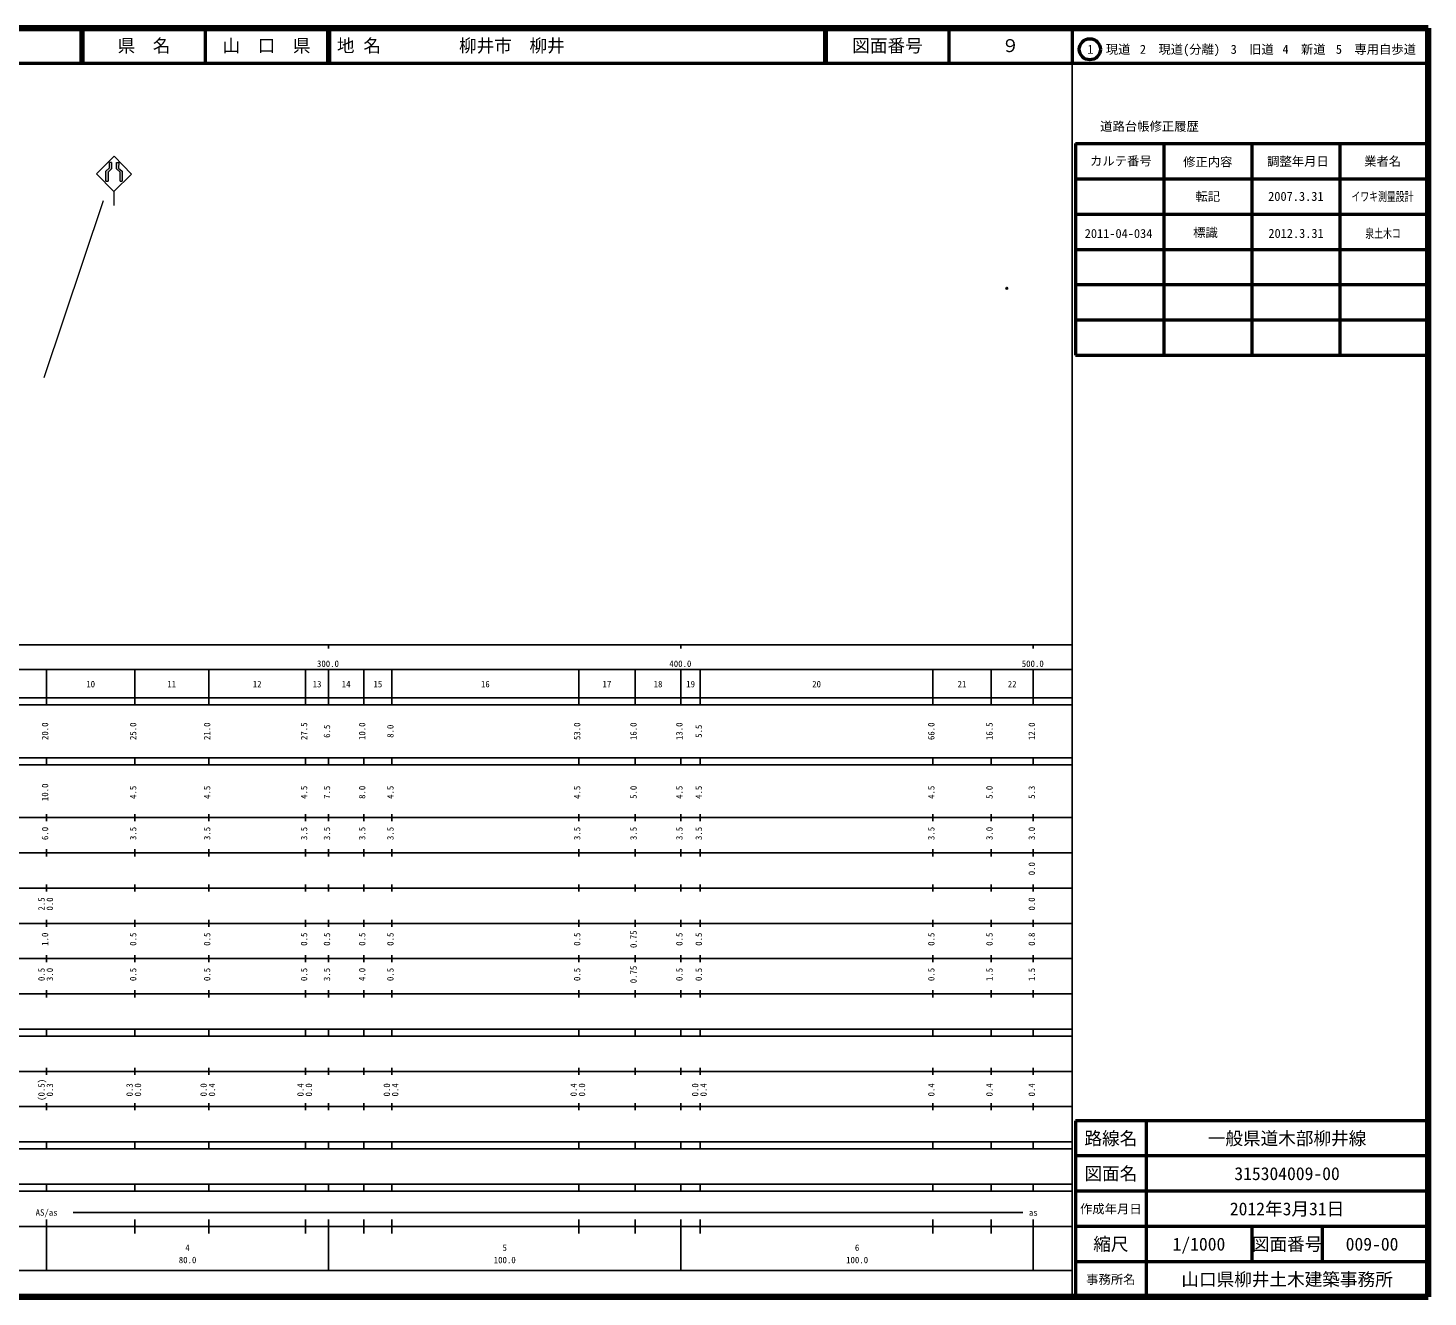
# Model space of a CAD drawing. Units: millimetres on the paper, with parts at other scales. Extents: x 40 to 680, y 20 to 380.
# Drawn here: x 282.7 to 680, y 20 to 380 of the extents above; entities that cross this region are included whole.
import ezdxf
from ezdxf.enums import TextEntityAlignment as Align

# ---------------------------------------------------------------- set-up
doc = ezdxf.new("R2010")
doc.units = ezdxf.units.MM
doc.header["$PDMODE"] = 32
doc.header["$PDSIZE"] = 0.5
doc.layers.add('M-OTRS', color=6, linetype='Continuous')
doc.layers.add('M-TTL-TXT', color=7, linetype='Continuous')
for name, color, linetype, lineweight in [('M-STR-HTXT', 7, 'Continuous', 13), ('M-TTL', 2, 'Continuous', 140), ('M-TTL-BAND', 7, 'Continuous', 25), ('M-TTL-FRAM', 2, 'Continuous', 50), ('M-TTL-LINE', 7, 'Continuous', 50)]:
    doc.layers.add(name, color=color, linetype=linetype, lineweight=lineweight)
doc.styles.add('ＭＳ ゴシック', font='')
doc.styles.get('ＭＳ ゴシック').set_extended_font_data('MS Gothic')

msp = doc.modelspace()

# ---------------------------------------------------------------- hatches: boundary and pattern name
at = {"layer": 'M-STR-HTXT'}
for points in [[(305.425, 336.523), (305.437, 339.132), (306.442, 340.026), (306.45, 341.823), (305.85, 341.826), (305.843, 340.296), (304.839, 339.402), (304.825, 336.526)], [(309.425, 336.504), (309.439, 339.38), (308.443, 340.284), (308.45, 341.814), (307.85, 341.817), (307.842, 340.019), (308.837, 339.116), (308.825, 336.507)]]:
    msp.add_hatch(color=256, dxfattribs=at).paths.add_polyline_path(points)

# ---------------------------------------------------------------- linework, layer by layer
at = {"layer": 'M-OTRS'}
msp.add_point((560.492, 306.159), dxfattribs=at)
at = {"layer": 'M-STR-HTXT'}
for p, q in [((307.158, 343.606), (302.135, 338.63)), ((305.843, 340.296), (305.85, 341.826)), ((306.45, 341.823), (305.85, 341.826)), ((306.45, 341.823), (306.442, 340.026)), ((312.135, 338.583), (307.158, 343.606)), ((307.842, 340.019), (307.85, 341.817)), ((307.85, 341.817), (308.45, 341.814)), ((308.45, 341.814), (308.443, 340.284)), ((302.135, 338.63), (307.111, 333.606)), ((304.825, 336.526), (304.839, 339.402)), ((304.839, 339.402), (305.843, 340.296)), ((305.437, 339.132), (305.425, 336.523)), ((306.442, 340.026), (305.437, 339.132)), ((307.111, 333.606), (312.135, 338.583)), ((308.837, 339.116), (307.842, 340.019)), ((308.443, 340.284), (309.439, 339.38)), ((308.825, 336.507), (308.837, 339.116)), ((309.439, 339.38), (309.425, 336.504)), ((304.825, 336.526), (305.425, 336.523)), ((308.825, 336.507), (309.425, 336.504)), ((304.062, 330.965), (287.194, 280.72)), ((307.111, 333.606), (307.093, 329.643))]:
    msp.add_line(p, q, dxfattribs=at)
at = {"layer": 'M-TTL'}
for p, q in [((680, 380), (40, 380)), ((680, 20), (680, 380)), ((40, 20), (680, 20))]:
    msp.add_line(p, q, dxfattribs=at)
at = {"layer": 'M-TTL-BAND'}
for p, q in [((579, 20), (579, 370)), ((40, 205), (579, 205)), ((368, 205), (368, 204)), ((468, 205), (468, 204)), ((568, 205), (568, 204)), ((68, 198), (579, 198)), ((288, 188), (288, 198)), ((313, 188), (313, 198)), ((334, 188), (334, 198)), ((361.5, 188), (361.5, 198)), ((368, 188), (368, 198)), ((378, 188), (378, 198)), ((386, 188), (386, 198)), ((439, 188), (439, 198)), ((455, 188), (455, 198)), ((468, 188), (468, 198)), ((473.5, 188), (473.5, 198)), ((539.5, 188), (539.5, 198)), ((556, 188), (556, 198)), ((568, 188), (568, 198)), ((40, 190), (579, 190)), ((40, 188), (579, 188)), ((40, 173), (579, 173)), ((40, 171), (579, 171)), ((288, 171), (288, 173)), ((313, 171), (313, 173)), ((334, 171), (334, 173)), ((361.5, 171), (361.5, 173)), ((368, 171), (368, 173)), ((378, 171), (378, 173)), ((386, 171), (386, 173)), ((439, 171), (439, 173)), ((455, 171), (455, 173)), ((468, 171), (468, 173)), ((473.5, 171), (473.5, 173)), ((539.5, 171), (539.5, 173)), ((556, 171), (556, 173)), ((568, 171), (568, 173)), ((40, 156), (579, 156)), ((288, 155), (288, 157)), ((313, 155), (313, 157)), ((334, 155), (334, 157)), ((361.5, 155), (361.5, 157)), ((368, 155), (368, 157)), ((378, 155), (378, 157)), ((386, 155), (386, 157)), ((439, 155), (439, 157)), ((455, 155), (455, 157)), ((468, 155), (468, 157)), ((473.5, 155), (473.5, 157)), ((539.5, 155), (539.5, 157)), ((556, 155), (556, 157)), ((568, 155), (568, 157)), ((288, 145), (288, 147)), ((313, 145), (313, 147)), ((334, 145), (334, 147)), ((361.5, 145), (361.5, 147)), ((368, 145), (368, 147)), ((378, 145), (378, 147)), ((386, 145), (386, 147)), ((439, 145), (439, 147)), ((455, 145), (455, 147)), ((468, 145), (468, 147)), ((473.5, 145), (473.5, 147)), ((539.5, 145), (539.5, 147)), ((556, 145), (556, 147)), ((568, 145), (568, 147)), ((46, 146), (579, 146)), ((52, 136), (579, 136)), ((288, 135), (288, 137)), ((313, 135), (313, 137)), ((334, 135), (334, 137)), ((361.5, 135), (361.5, 137)), ((368, 135), (368, 137)), ((378, 135), (378, 137)), ((386, 135), (386, 137)), ((439, 135), (439, 137)), ((455, 135), (455, 137)), ((468, 135), (468, 137)), ((473.5, 135), (473.5, 137)), ((539.5, 135), (539.5, 137)), ((556, 135), (556, 137)), ((568, 135), (568, 137)), ((46, 126), (579, 126)), ((288, 125), (288, 127)), ((313, 125), (313, 127)), ((334, 125), (334, 127)), ((361.5, 125), (361.5, 127)), ((368, 125), (368, 127)), ((378, 125), (378, 127)), ((386, 125), (386, 127)), ((439, 125), (439, 127)), ((455, 125), (455, 127)), ((468, 125), (468, 127)), ((473.5, 125), (473.5, 127)), ((539.5, 125), (539.5, 127)), ((556, 125), (556, 127)), ((568, 125), (568, 127)), ((52, 116), (579, 116)), ((288, 115), (288, 117)), ((313, 115), (313, 117)), ((334, 115), (334, 117)), ((361.5, 115), (361.5, 117)), ((368, 115), (368, 117)), ((378, 115), (378, 117)), ((386, 115), (386, 117)), ((439, 115), (439, 117)), ((455, 115), (455, 117)), ((468, 115), (468, 117)), ((473.5, 115), (473.5, 117)), ((539.5, 115), (539.5, 117)), ((556, 115), (556, 117)), ((568, 115), (568, 117)), ((46, 106), (579, 106)), ((288, 105), (288, 107)), ((313, 105), (313, 107)), ((334, 105), (334, 107)), ((361.5, 105), (361.5, 107)), ((368, 105), (368, 107)), ((378, 105), (378, 107)), ((386, 105), (386, 107)), ((439, 105), (439, 107)), ((455, 105), (455, 107)), ((468, 105), (468, 107)), ((473.5, 105), (473.5, 107)), ((539.5, 105), (539.5, 107)), ((556, 105), (556, 107)), ((568, 105), (568, 107)), ((40, 96), (579, 96)), ((288, 94), (288, 96)), ((313, 94), (313, 96)), ((334, 94), (334, 96)), ((361.5, 94), (361.5, 96)), ((368, 94), (368, 96)), ((378, 94), (378, 96)), ((386, 94), (386, 96)), ((439, 94), (439, 96)), ((455, 94), (455, 96)), ((468, 94), (468, 96)), ((473.5, 94), (473.5, 96)), ((539.5, 94), (539.5, 96)), ((556, 94), (556, 96)), ((568, 94), (568, 96)), ((40, 94), (579, 94)), ((49, 84), (579, 84)), ((288, 83), (288, 85)), ((313, 83), (313, 85)), ((334, 83), (334, 85)), ((361.5, 83), (361.5, 85)), ((368, 83), (368, 85)), ((378, 83), (378, 85)), ((386, 83), (386, 85)), ((439, 83), (439, 85)), ((455, 83), (455, 85)), ((468, 83), (468, 85)), ((473.5, 83), (473.5, 85)), ((539.5, 83), (539.5, 85)), ((556, 83), (556, 85)), ((568, 83), (568, 85)), ((40, 74), (579, 74)), ((288, 73), (288, 75)), ((313, 73), (313, 75)), ((334, 73), (334, 75)), ((361.5, 73), (361.5, 75)), ((368, 73), (368, 75)), ((378, 73), (378, 75)), ((386, 73), (386, 75)), ((439, 73), (439, 75)), ((455, 73), (455, 75)), ((468, 73), (468, 75)), ((473.5, 73), (473.5, 75)), ((539.5, 73), (539.5, 75)), ((556, 73), (556, 75)), ((568, 73), (568, 75)), ((40, 64), (579, 64)), ((288, 62), (288, 64)), ((313, 62), (313, 64)), ((334, 62), (334, 64)), ((361.5, 62), (361.5, 64)), ((368, 62), (368, 64)), ((378, 62), (378, 64)), ((386, 62), (386, 64)), ((439, 62), (439, 64)), ((455, 62), (455, 64)), ((468, 62), (468, 64)), ((473.5, 62), (473.5, 64)), ((539.5, 62), (539.5, 64)), ((556, 62), (556, 64)), ((568, 62), (568, 64)), ((40, 62), (579, 62)), ((40, 52), (579, 52)), ((288, 50), (288, 52)), ((313, 50), (313, 52)), ((334, 50), (334, 52)), ((361.5, 50), (361.5, 52)), ((368, 50), (368, 52)), ((378, 50), (378, 52)), ((386, 50), (386, 52)), ((439, 50), (439, 52)), ((455, 50), (455, 52)), ((468, 50), (468, 52)), ((473.5, 50), (473.5, 52)), ((539.5, 50), (539.5, 52)), ((556, 50), (556, 52)), ((568, 50), (568, 52)), ((40, 50), (579, 50)), ((295.5, 44), (565, 44)), ((40, 40), (579, 40)), ((288, 27.5), (288, 42)), ((313, 38), (313, 42)), ((334, 38), (334, 42)), ((361.5, 38), (361.5, 42)), ((368, 27.5), (368, 42)), ((378, 38), (378, 42)), ((386, 38), (386, 42)), ((439, 38), (439, 42)), ((455, 38), (455, 42)), ((468, 27.5), (468, 42)), ((473.5, 38), (473.5, 42)), ((539.5, 38), (539.5, 42)), ((556, 38), (556, 42)), ((568, 27.5), (568, 42)), ((68, 27.5), (579, 27.5))]:
    msp.add_line(p, q, dxfattribs=at)
at = {"layer": 'M-TTL-FRAM'}
for p, q in [((580, 347.197), (580, 287.197)), ((580, 347.197), (680, 347.197)), ((580, 287.197), (680, 287.197)), ((680, 70), (580, 70)), ((580, 70), (580, 20))]:
    msp.add_line(p, q, dxfattribs=at)
at = {"layer": 'M-TTL-LINE'}
for p, q in [((297.75, 380), (297.75, 370)), ((298.25, 380), (298.25, 370)), ((333, 380), (333, 370)), ((367.75, 380), (367.75, 370)), ((368.25, 380), (368.25, 370)), ((508.747, 380), (508.747, 370)), ((509.247, 380), (509.247, 370)), ((543.997, 380), (543.997, 370)), ((579, 380), (579, 370)), ((40, 370), (680, 370)), ((605, 347.197), (605, 287.197)), ((630, 347.197), (630, 287.197)), ((655, 347.197), (655, 287.197)), ((580, 337.197), (680, 337.197)), ((580, 327.197), (680, 327.197)), ((580, 317.197), (680, 317.197)), ((580, 307.197), (680, 307.197)), ((580, 297.197), (680, 297.197)), ((600, 70), (600, 20)), ((680, 60), (580, 60)), ((680, 50), (580, 50)), ((680, 40), (580, 40)), ((630, 40), (630, 30)), ((650, 40), (650, 30)), ((680, 30), (580, 30))]:
    msp.add_line(p, q, dxfattribs=at)
msp.add_circle((584.031, 373.958), 3, dxfattribs=at)

# ---------------------------------------------------------------- texts
at = {"layer": 'M-TTL-BAND', "style": 'ＭＳ ゴシック'}
for s, p in [('300.0', (367.844, 198.195)), ('400.0', (467.844, 198.195)), ('500.0', (567.844, 198.195)), ('10', (300.5, 192.405)), ('11', (323.5, 192.405)), ('12', (347.75, 192.405)), ('13', (364.75, 192.405)), ('14', (373, 192.405)), ('15', (382, 192.405)), ('16', (412.5, 192.405)), ('17', (447, 192.405)), ('18', (461.5, 192.405)), ('19', (470.75, 192.405)), ('20', (506.5, 192.405)), ('21', (547.75, 192.405)), ('22', (562, 192.405)), ('AS/as', (288, 42.5)), ('as', (568, 42.5)), ('4', (328, 32.523)), ('5', (418, 32.523)), ('6', (518, 32.523)), ('80.0', (328, 29.033)), ('100.0', (418, 29.033)), ('100.0', (518, 29.033))]:
    msp.add_text(s, height=1.833, dxfattribs=at).set_placement(p, align=Align.BOTTOM_CENTER)
for s, p in [('20.0', (289, 180.5)), ('25.0', (314, 180.5)), ('21.0', (335, 180.5)), ('27.5', (362.5, 180.5)), ('10.0', (379, 180.5)), ('53.0', (440, 180.5)), ('16.0', (456, 180.5)), ('13.0', (469, 180.5)), ('66.0', (540.5, 180.5)), ('16.5', (557, 180.5)), ('12.0', (569, 180.5)), ('6.5', (369, 180.5)), ('8.0', (387, 180.5)), ('5.5', (474.5, 180.5)), ('10.0', (289, 163.174)), ('4.5', (314, 163.174)), ('4.5', (335, 163.174)), ('4.5', (362.5, 163.174)), ('7.5', (369, 163.174)), ('8.0', (379, 163.174)), ('4.5', (387, 163.174)), ('4.5', (440, 163.174)), ('5.0', (456, 163.174)), ('4.5', (469, 163.174)), ('4.5', (474.5, 163.174)), ('4.5', (540.5, 163.174)), ('5.0', (557, 163.174)), ('5.3', (569, 163.174)), ('6.0', (289, 151.5)), ('3.5', (314, 151.5)), ('3.5', (335, 151.5)), ('3.5', (362.5, 151.5)), ('3.5', (369, 151.5)), ('3.5', (379, 151.5)), ('3.5', (387, 151.5)), ('3.5', (440, 151.5)), ('3.5', (456, 151.5)), ('3.5', (469, 151.5)), ('3.5', (474.5, 151.5)), ('3.5', (540.5, 151.5)), ('3.0', (557, 151.5)), ('3.0', (569, 151.5)), ('0.0', (569, 141.5)), ('2.5', (288, 131.5)), ('0.0', (290.37, 131.5)), ('0.0', (569, 131.5)), ('1.0', (289, 121.5)), ('0.5', (314, 121.5)), ('0.5', (335, 121.5)), ('0.5', (362.5, 121.5)), ('0.5', (369, 121.5)), ('0.5', (379, 121.5)), ('0.5', (387, 121.5)), ('0.5', (440, 121.5)), ('0.75', (456, 121.5)), ('0.5', (469, 121.5)), ('0.5', (474.5, 121.5)), ('0.5', (540.5, 121.5)), ('0.5', (557, 121.5)), ('0.8', (569, 121.5)), ('0.5', (288, 111.5)), ('3.0', (290.37, 111.5)), ('0.5', (314, 111.5)), ('0.5', (335, 111.5)), ('0.5', (362.5, 111.5)), ('3.5', (369, 111.5)), ('4.0', (379, 111.5)), ('0.5', (387, 111.5)), ('0.5', (440, 111.5)), ('0.75', (456, 111.5)), ('0.5', (469, 111.5)), ('0.5', (474.5, 111.5)), ('0.5', (540.5, 111.5)), ('1.5', (557, 111.5)), ('1.5', (569, 111.5)), ('(0.5)', (288, 78.764)), ('0.3', (290.37, 78.764)), ('0.3', (313, 78.764)), ('0.0', (315.37, 78.764)), ('0.0', (334, 78.764)), ('0.4', (336.37, 78.764)), ('0.4', (361.5, 78.764)), ('0.0', (363.87, 78.764)), ('0.0', (386, 78.764)), ('0.4', (388.37, 78.764)), ('0.4', (439, 78.764)), ('0.0', (441.37, 78.764)), ('0.0', (473.5, 78.764)), ('0.4', (475.87, 78.764)), ('0.4', (540.5, 78.764)), ('0.4', (557, 78.764)), ('0.4', (569, 78.764))]:
    msp.add_text(s, height=1.833, rotation=90, dxfattribs=at).set_placement(p, align=Align.BOTTOM_CENTER)
at = {"layer": 'M-TTL-TXT', "style": 'ＭＳ ゴシック'}
for s, height, p in [('県\u3000名', 3.666, (315.625, 375)), ('山\u3000口\u3000県', 3.666, (350.375, 375)), ('図面番号', 3.666, (526.622, 375)), ('９', 3.666, (561.497, 375)), ('1\u3000現道', 2.566, (589.448, 373.958)), ('2\u3000現道(分離)', 2.566, (609.619, 373.958)), ('3\u3000旧道', 2.566, (630.121, 373.958)), ('4\u3000新道', 2.566, (644.824, 373.958)), ('5\u3000専用自歩道', 2.566, (665.228, 373.958)), ('道路台帳修正履歴', 2.566, (600.968, 352.113)), ('カルテ番号', 2.566, (592.839, 342.277)), ('修正内容', 2.566, (617.509, 342.023)), ('調整年月日', 2.566, (643.089, 342.197)), ('業者名', 2.566, (667.134, 342.197)), ('転記', 2.566, (617.5, 332.245)), ('2007.3.31', 2.566, (642.5, 332.245)), ('2011-04-034', 2.566, (592.186, 321.704)), ('標識', 2.566, (616.863, 321.991)), ('2012.3.31', 2.566, (642.555, 321.742)), ('路線名', 3.666, (590, 65)), ('路線名', 3.666, (590, 65)), ('一般県道木部柳井線', 3.666, (640, 65)), ('図面名', 3.666, (590, 55)), ('図面名', 3.666, (590, 55)), ('315304009-00', 3.666, (640, 55)), ('作成年月日', 2.566, (590, 45)), ('作成年月日', 2.566, (590, 45)), ('2012年3月31日', 3.666, (640, 45)), ('縮尺', 3.666, (590, 35)), ('縮尺', 3.666, (590, 35)), ('1/1000', 3.666, (615, 35)), ('図面番号', 3.666, (640, 35)), ('図面番号', 3.666, (640, 35)), ('009-00', 3.666, (664.125, 35)), ('事務所名', 2.566, (590, 25)), ('事務所名', 2.566, (590, 25)), ('山口県柳井土木建築事務所', 3.666, (640, 25))]:
    msp.add_text(s, height=height, dxfattribs=at).set_placement(p, align=Align.MIDDLE_CENTER)
for s, p in [('地 名', (370.38, 375)), ('柳井市\u3000柳井', (405.024, 375))]:
    msp.add_text(s, height=3.666, dxfattribs=at).set_placement(p, align=Align.MIDDLE_LEFT)
at = {"layer": 'M-TTL-TXT', "style": 'ＭＳ ゴシック', "width": 0.7}
for s, p in [('イワキ測量設計', (667.077, 332.189)), ('泉土木コ', (667.25, 321.742))]:
    msp.add_text(s, height=2.566, dxfattribs=at).set_placement(p, align=Align.MIDDLE_CENTER)

doc.saveas('drawing.dxf')
